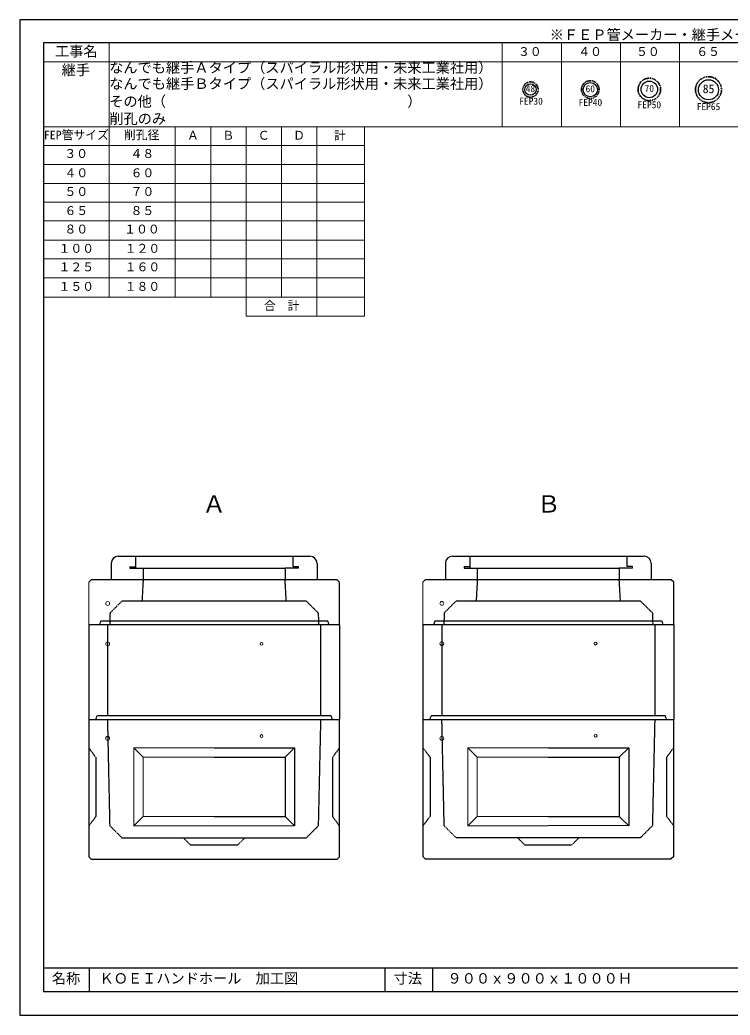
# Model space of a CAD drawing. Units: millimetres, scale not verified. Extents: x -297 to 298, y -210 to 210.
# Drawn here: x -297 to 3.2, y -210 to 210.5 of the extents above; entities that cross this region are included whole.
import ezdxf
from ezdxf.enums import TextEntityAlignment as Align

# ---------------------------------------------------------------- set-up
doc = ezdxf.new("R2010")
doc.units = ezdxf.units.MM
doc.linetypes.add('USER1', pattern=[12.95, 6.35, -3.175, 0.25, -3.175])
doc.linetypes.add('USER2', pattern=[4.7625, 3.175, -1.5875])
doc.layers.add('0-0', color=7, linetype='Continuous')
for name, color, linetype, lineweight in [('0-1_0', 9, 'Continuous', 25), ('0-2_dims', 7, 'Continuous', 18), ('0-3_pen1実線', 4, 'Continuous', 13), ('0-4_pen2実線', 3, 'Continuous', 13), ('0-5_pen3実線', 7, 'Continuous', 25), ('0-6_pen4実線', 7, 'Continuous', 25), ('0-7_pen2破線', 3, 'USER2', 25), ('0-8_鉄筋', 7, 'Continuous', 25), ('0-9_draw', 7, 'Continuous', 13)]:
    doc.layers.add(name, color=color, linetype=linetype, lineweight=lineweight)
doc.styles.add('ＭＳ ゴシック', font='')
doc.styles.get('ＭＳ ゴシック').set_extended_font_data('MS Gothic')

# ---------------------------------------------------------------- blocks, each defined once
blk = doc.blocks.new('部分図 1')
at = {"layer": '0-1_0'}
blk.add_lwpolyline([(0, 0), (11898, 0), (11898, 8410), (0, 8410)], close=True, dxfattribs=at)
at = {"layer": '0-2_dims'}
for p, q in [((755, 6066.2), (755, 8214.9)), ((4076.1, 7506.2), (4076.1, 8214.9)), ((4076.1, 7506.2), (4076.1, 8214.9)), ((4578.1, 7506.2), (4578.1, 8214.9)), ((5077.1, 7506.2), (5077.1, 8214.9)), ((5577.1, 7506.2), (5577.1, 8214.9)), ((200, 8055.2), (4076.1, 8055.2)), ((4076.1, 8055), (8075.1, 8055)), ((200, 7506.2), (4076.1, 7506.2)), ((1313, 6066.2), (1313, 7506.6)), ((1313, 6066.2), (1313, 7506.2)), ((1613, 6066.2), (1613, 7506.2)), ((1912, 5907.4), (1912, 7506.2)), ((2211, 6066.2), (2211, 7506.2)), ((2511, 5905.4), (2511, 7506.2)), ((8075.1, 7506.2), (4076.1, 7506.2)), ((200, 7348.4), (2913, 7348.4)), ((199.94, 7189.4), (2912.94, 7189.4)), ((199.94, 7027.6), (2912.94, 7027.6)), ((199.94, 6869.8), (2912.94, 6869.8)), ((199.94, 6710.8), (2912.94, 6710.8)), ((199.94, 6549.8), (2912.94, 6549.8)), ((199.94, 6389.8), (2912.94, 6389.8)), ((199.94, 6231), (2912.94, 6231)), ((2913, 6066.2), (2913, 5905.5)), ((1912, 5905.5), (2913, 5905.5))]:
    blk.add_line(p, q, dxfattribs=at)
blk.add_lwpolyline([(200, 6066.2), (2913, 6066.2), (2913, 7506.2), (200, 7506.2)], close=True, dxfattribs=at)
at = {"layer": '0-3_pen1実線'}
for p, q in [((2242, 3770.94), (2247.96, 3776.9)), ((5067, 3772.04), (5072.96, 3778))]:
    blk.add_line(p, q, dxfattribs=at)
at = {"layer": '0-4_pen2実線'}
for p, q in [((2354, 3788.9), (2354, 3776.9)), ((5179, 3790), (5179, 3778))]:
    blk.add_line(p, q, dxfattribs=at)
for centre, radius in [((742, 3477.93), 16), ((3567, 3479.03), 16), ((742, 3138), 16), ((2042, 3138), 12), ((3567, 3139.1), 16), ((4867, 3139.1), 12), ((2042, 2358.3), 12), ((3567, 2339.4), 16), ((4867, 2359.4), 12), ((742, 2338.3), 16)]:
    blk.add_circle(centre, radius, dxfattribs=at)
at = {"layer": '0-5_pen3実線'}
for p, q in [((832, 3876.9), (2452, 3876.9)), ((3657, 3878), (5277, 3878)), ((772, 3816.9), (772, 3676.9)), ((2512, 3816.9), (2512, 3676.9)), ((3597, 3818), (3597, 3678)), ((5337, 3818), (5337, 3678)), ((2682, 3677.93), (602, 3677.93)), ((2702, 3657.93), (2682, 3677.93)), ((2702, 3297.93), (2702, 3657.93)), ((5507, 3679.03), (3427, 3679.03)), ((5527, 3659.03), (5507, 3679.03)), ((5527, 3299.03), (5527, 3659.03)), ((582, 3298), (582, 2498)), ((2702, 3297.93), (582, 3297.93)), ((2702, 3298), (2702, 2498)), ((3407, 3299.1), (3407, 2499.1)), ((5527, 3299.03), (3407, 3299.03)), ((5527, 3299.1), (5527, 2499.1)), ((582, 2498), (2702, 2498)), ((2702, 1338.3), (2702, 2498.3)), ((3407, 2499.1), (5527, 2499.1)), ((5527, 1339.4), (5527, 2499.4)), ((2322, 2258.3), (2242, 2178.3)), ((5147, 2259.4), (5067, 2179.4)), ((962, 1598.3), (2317.45, 1602.85)), ((1642, 1678.3), (2242, 1678.3)), ((2242, 1678.3), (2322, 1598.3)), ((3787, 1599.4), (5142.45, 1603.95)), ((4467, 1679.4), (5067, 1679.4)), ((5067, 1679.4), (5147, 1599.4)), ((602, 1318.3), (2682, 1318.3)), ((2702, 1338.3), (2682, 1318.3)), ((3427, 1319.4), (5507, 1319.4)), ((5527, 1339.4), (5507, 1319.4)), ((586, 400), (586, 200)), ((3488, 400), (3488, 200))]:
    blk.add_line(p, q, dxfattribs=at)
for points in [[(582, 2498.3), (582, 1338.3), (602, 1318.3)], [(3407, 2499.4), (3407, 1339.4), (3427, 1319.4)], [(1642, 2258.3), (2322, 2258.3), (2322, 1598.3)], [(4467, 2259.4), (5147, 2259.4), (5147, 1599.4)], [(1642, 2178.3), (2242, 2178.3), (2242, 1678.3)], [(4467, 2179.4), (5067, 2179.4), (5067, 1679.4)]]:
    blk.add_lwpolyline(points, dxfattribs=at)
for centre, start, end in [((832, 3816.9), 90, 180), ((2452, 3816.9), 0, 90), ((3657, 3818), 90, 180), ((5277, 3818), 0, 90)]:
    blk.add_arc(centre, 60, start, end, dxfattribs=at)
at = {"layer": '0-6_pen4実線'}
for p, q in [((200, 400), (11709, 400)), ((3085.3, 400), (3085.3, 200))]:
    blk.add_line(p, q, dxfattribs=at)
blk.add_lwpolyline([(200, 200), (11709, 200), (11709, 8215), (200, 8215)], close=True, dxfattribs=at)
at = {"layer": '0-7_pen2破線'}
for p, q in [((978, 3876.9), (978, 3776.9)), ((2306, 3876.9), (2306, 3788.9)), ((3803, 3878), (3803, 3778)), ((5131, 3878), (5131, 3790)), ((930, 3788.9), (978, 3788.9)), ((930, 3788.9), (930, 3776.9)), ((2354, 3788.9), (2306, 3788.9)), ((3755, 3790), (3803, 3790)), ((3755, 3790), (3755, 3778)), ((5179, 3790), (5131, 3790)), ((930, 3776.9), (2242, 3776.9)), ((1042, 3776.9), (1042, 3676.9)), ((2354, 3776.9), (2242, 3776.9)), ((2242, 3776.9), (2242, 3676.9)), ((3755, 3778), (5067, 3778)), ((3867, 3778), (3867, 3678)), ((5179, 3778), (5067, 3778)), ((5067, 3778), (5067, 3678)), ((1042, 3677.93), (1032, 3497.93)), ((2252, 3497.93), (2242, 3677.93)), ((3867, 3679.03), (3857, 3499.03)), ((5077, 3499.03), (5067, 3679.03)), ((762, 3397.93), (862, 3497.93)), ((1642, 3497.93), (862, 3497.93)), ((2422, 3497.93), (1642, 3497.93)), ((2422, 3497.93), (2522, 3397.93)), ((3587, 3399.03), (3687, 3499.03)), ((4467, 3499.03), (3687, 3499.03)), ((5247, 3499.03), (4467, 3499.03)), ((5247, 3499.03), (5347, 3399.03)), ((762, 3397.93), (759.01, 3297.93)), ((2522, 3397.93), (2524.99, 3297.93)), ((3587, 3399.03), (3584.01, 3299.03)), ((5347, 3399.03), (5349.99, 3299.03)), ((682, 3327.93), (672, 3297.93)), ((1642, 3327.93), (682, 3327.93)), ((742, 3298), (742, 2528)), ((2602, 3327.93), (1642, 3327.93)), ((2542, 3298), (2542, 2528)), ((2602, 3327.93), (2612, 3297.93)), ((3507, 3329.03), (3497, 3299.03)), ((4467, 3329.03), (3507, 3329.03)), ((3567, 3299.1), (3567, 2529.1)), ((5427, 3329.03), (4467, 3329.03)), ((5367, 3299.1), (5367, 2529.1)), ((5427, 3329.03), (5437, 3299.03)), ((642, 2498), (652, 2528)), ((1642, 2528), (652, 2528)), ((2632, 2528), (1642, 2528)), ((2642, 2498), (2632, 2528)), ((3467, 2499.1), (3477, 2529.1)), ((4467, 2529.1), (3477, 2529.1)), ((5457, 2529.1), (4467, 2529.1)), ((5467, 2499.1), (5457, 2529.1)), ((582, 2258.3), (642, 2178.3)), ((2702, 2258.3), (2642, 2178.3)), ((3407, 2259.4), (3467, 2179.4)), ((5527, 2259.4), (5467, 2179.4)), ((642, 2178.3), (642, 1678.3)), ((2642, 2178.3), (2642, 1678.3)), ((3467, 2179.4), (3467, 1679.4)), ((5467, 2179.4), (5467, 1679.4)), ((642, 1678.3), (582, 1598.3)), ((2642, 1678.3), (2702, 1598.3)), ((3467, 1679.4), (3407, 1599.4)), ((5467, 1679.4), (5527, 1599.4)), ((862, 1498.3), (2422, 1498.3)), ((1442, 1438.3), (1382, 1498.3)), ((3687, 1499.4), (5247, 1499.4)), ((4267, 1439.4), (4207, 1499.4))]:
    blk.add_line(p, q, dxfattribs=at)
for points in [[(862, 1498.3), (762, 1598.3), (742.65, 2498.3)], [(2542, 2498.3), (2522, 1598.3), (2422, 1498.3)], [(3687, 1499.4), (3587, 1599.4), (3567.65, 2499.4)], [(5367, 2499.4), (5347, 1599.4), (5247, 1499.4)], [(1442, 1438.3), (1842, 1438.3), (1902, 1498.3)], [(4267, 1439.4), (4667, 1439.4), (4727, 1499.4)]]:
    blk.add_lwpolyline(points, dxfattribs=at)
at = {"layer": '0-8_鉄筋', "color": 1, "linetype": 'USER1', "lineweight": 35}
for centre, radius in [((5321.2, 7822.4), 95), ((5821, 7820.3), 110), ((4316.2, 7821.4), 65), ((4822.2, 7821.3), 75)]:
    blk.add_circle(centre, radius, dxfattribs=at)
at = {"layer": '0-8_鉄筋', "color": 1}
for centre, radius in [((4316.2, 7821.4), 48), ((4822.2, 7820.4), 60), ((5321.2, 7822.4), 70), ((5821.2, 7819.4), 85)]:
    blk.add_circle(centre, radius, dxfattribs=at)
at = {"layer": '0-9_draw'}
for p, q in [((582, 3657.93), (602, 3677.93)), ((582, 3657.93), (582, 3299.93)), ((3407, 3659.03), (3427, 3679.03)), ((3407, 3659.03), (3407, 3301.03)), ((962, 2258.3), (962, 1598.3)), ((962, 2258.3), (1042, 2178.3)), ((962, 2258.3), (1642, 2258.3)), ((3787, 2259.4), (3787, 1599.4)), ((3787, 2259.4), (3867, 2179.4)), ((3787, 2259.4), (4467, 2259.4)), ((1042, 2178.3), (1042, 1678.3)), ((1042, 2178.3), (1642, 2178.3)), ((3867, 2179.4), (3867, 1679.4)), ((3867, 2179.4), (4467, 2179.4)), ((1042, 1678.3), (962, 1598.3)), ((1042, 1678.3), (1642, 1678.3)), ((3867, 1679.4), (3787, 1599.4)), ((3867, 1679.4), (4467, 1679.4))]:
    blk.add_line(p, q, dxfattribs=at)
at = {"layer": '0-2_dims', "style": 'ＭＳ ゴシック'}
for s, height, p in [('※ＦＥＰ管メーカー・継手メーカーに依り、削孔径は異なります。', 87.98, (4478.92, 8214.83)), ('工事名', 87.98, (297, 8074.9)), ('３０', 73.31, (4211.1, 8082.9)), ('４０', 73.31, (4720.1, 8082.9)), ('５０', 73.31, (5209.1, 8082.9)), ('６５', 73.31, (5718.1, 8082.9)), ('継手', 87.98, (353, 7916.9)), ('なんでも継手Ａタイプ（スパイラル形状用・未来工業社用）\u3000\u3000', 87.98, (755, 7936.9)), ('なんでも継手Ｂタイプ（スパイラル形状用・未来工業社用）\u3000\u3000', 87.98, (755, 7800.9)), ('その他（\u3000\u3000\u3000\u3000\u3000\u3000\u3000\u3000\u3000\u3000\u3000\u3000\u3000\u3000\u3000\u3000\u3000）', 87.98, (755, 7650.9)), ('削孔のみ', 87.98, (756, 7504.9)), ('FEP管サイズ', 73.31, (203, 7379.3)), ('削孔径', 73.31, (879, 7379.3)), ('Ａ', 73.31, (1413, 7375.3)), ('Ｂ', 73.31, (1712, 7375.3)), ('Ｃ', 73.31, (2011, 7375.3)), ('Ｄ', 73.31, (2310, 7375.3)), ('計', 73.31, (2655, 7375.3)), ('３０', 73.31, (376, 7221.3)), ('４８', 73.31, (935, 7221.3)), ('４０', 73.31, (376.9, 7058.3)), ('６０', 73.31, (935.9, 7058.3)), ('５０', 73.31, (376.9, 6899.9)), ('７０', 73.31, (935.9, 6899.9)), ('６５', 73.31, (376.9, 6738.9)), ('８５', 73.31, (935.9, 6738.9)), ('８０', 73.31, (377, 6582.9)), ('１００', 73.31, (882, 6582.9)), ('１００', 73.31, (326.9, 6419.9)), ('１２０', 73.31, (885.9, 6419.9)), ('１２５', 73.31, (326.9, 6263.5)), ('１６０', 73.31, (885.9, 6263.5)), ('１５０', 73.31, (326.9, 6098.5)), ('１８０', 73.31, (885.9, 6098.5)), ('合\u3000計', 73.31, (2063, 5935.3))]:
    blk.add_text(s, height=height, dxfattribs=at).set_placement(p, align=Align.BOTTOM_LEFT)
at = {"layer": '0-5_pen3実線', "style": 'ＭＳ ゴシック'}
for s, p in [('名称', (270, 240)), ('ＫＯＥＩハンドホール\u3000加工図', (673, 240)), ('寸法', (3159.2, 240)), ('９００ｘ９００ｘ１０００Ｈ', (3615, 240))]:
    blk.add_text(s, height=87.98, dxfattribs=at).set_placement(p, align=Align.BOTTOM_LEFT)
at = {"layer": '0-8_鉄筋', "style": 'ＭＳ ゴシック'}
for s, height, p in [('48', 58.65, (4276, 7782.3)), ('60', 58.65, (4782, 7781.3)), ('70', 58.65, (5281, 7783.3)), ('85', 73.31, (5772, 7769.1)), ('FEP30', 58.65, (4221.2, 7676.4)), ('FEP40', 58.65, (4723, 7666.2)), ('FEP50', 58.65, (5221.4, 7646)), ('FEP65', 58.65, (5721.6, 7630.3)), ('Ａ', 146.6, (1541.87, 4202.4)), ('Ｂ', 146.6, (4370.87, 4202.4))]:
    blk.add_text(s, height=height, dxfattribs=at).set_placement(p, align=Align.BOTTOM_LEFT)

msp = doc.modelspace()

# ---------------------------------------------------------------- block references
at = {"layer": '0-0', "xscale": 0.05, "yscale": 0.05}
msp.add_blockref('部分図 1', (-297, -210), dxfattribs=at)

doc.saveas('drawing.dxf')
